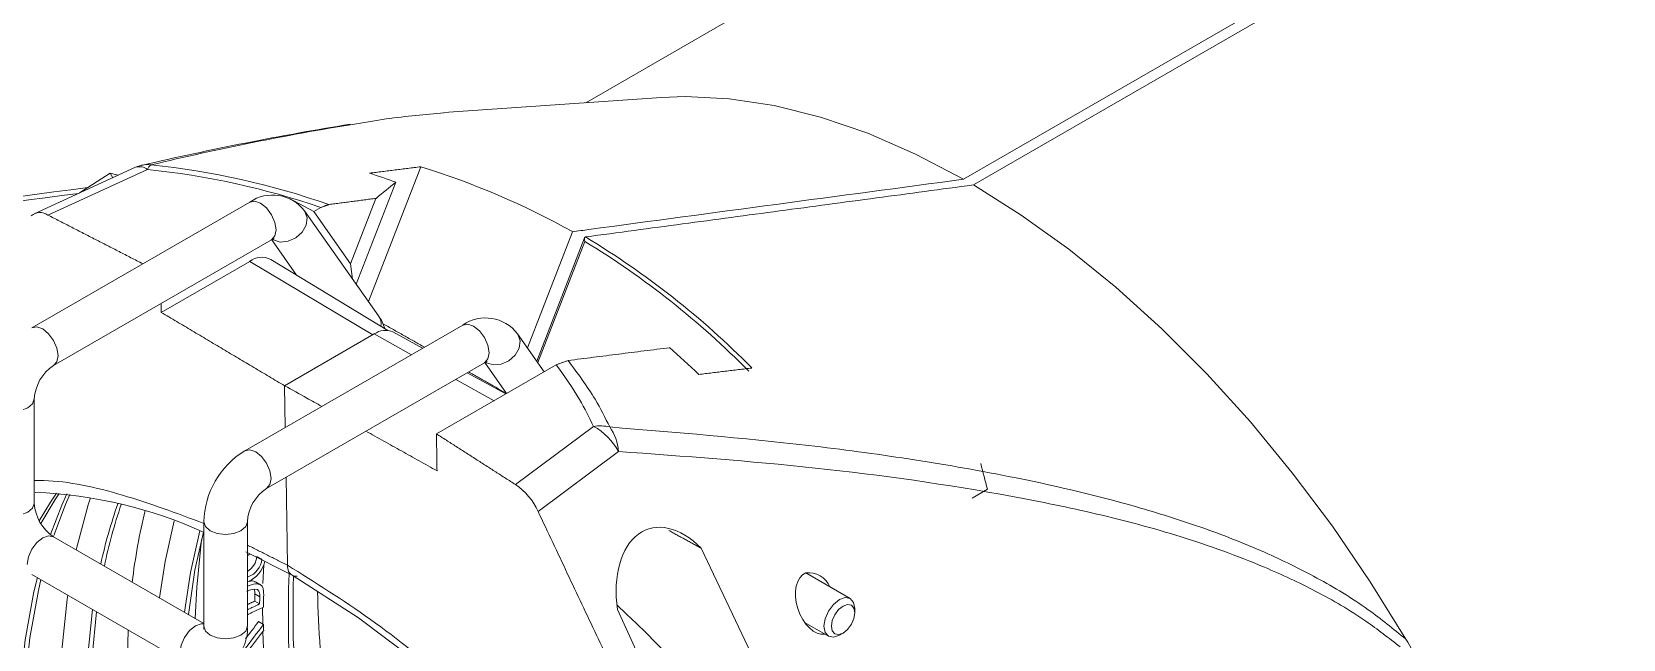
# Model space of a CAD drawing. Extents: x 8 to 113, y 2 to 87.
# Drawn here: x 69.519 to 74.088, y 65.106 to 66.851 of the extents above; entities that cross this region are included whole.
import ezdxf

# ---------------------------------------------------------------- set-up
doc = ezdxf.new("R2010")
doc.units = 0
doc.header["$MEASUREMENT"] = 0
doc.layers.add('OBJECT', color=7, linetype='CONTINUOUS')

msp = doc.modelspace()

# ---------------------------------------------------------------- linework, layer by layer
at = {"layer": 'OBJECT', "linetype": 'Continuous', "lineweight": 15}
for p, q in [((74.0607, 67.5048), (72.1944, 66.4274)), ((72.2227, 66.4111), (74.0884, 67.4882)), ((71.7541, 67.0192), (71.1099, 66.6473)), ((71.3274, 66.6625), (70.7025, 66.619)), ((69.8173, 66.4618), (69.5261, 66.3285)), ((69.8514, 66.4553), (69.5656, 66.3245)), ((69.6563, 66.3887), (69.7445, 66.4446)), ((69.752, 66.4319), (69.7445, 66.4446)), ((69.7445, 66.4446), (69.7671, 66.4388)), ((70.4856, 66.0761), (70.6358, 66.4633)), ((70.4508, 66.1256), (70.5645, 66.4186)), ((70.145, 66.3617), (69.5193, 66.0005)), ((69.6565, 66.3882), (69.6563, 66.3887)), ((70.3291, 66.3348), (70.2591, 66.3717)), ((70.3491, 66.3463), (70.3291, 66.3348)), ((70.5075, 66.3725), (70.4347, 66.1846)), ((70.5147, 66.0346), (70.3024, 66.3368)), ((70.3291, 66.3348), (70.4347, 66.1846)), ((69.5818, 65.8922), (70.2075, 66.2534)), ((70.208, 66.2537), (70.2793, 66.1522)), ((71.0718, 66.2767), (70.9424, 65.9433)), ((71.1066, 66.2592), (70.9692, 65.9052)), ((71.1068, 66.2489), (70.9719, 65.9013)), ((69.891, 66.0449), (70.1448, 66.1914)), ((70.4981, 65.9804), (70.1448, 66.1914)), ((70.5418, 65.9931), (70.2056, 66.1969)), ((70.4347, 66.1846), (70.4401, 66.1408)), ((70.7566, 66.0086), (70.1309, 65.6474)), ((70.2451, 65.8343), (70.5024, 65.9829)), ((70.5024, 65.9829), (70.6091, 65.9234)), ((70.6413, 65.942), (70.5563, 65.9886)), ((70.9907, 65.8745), (70.914, 65.9837)), ((70.1934, 65.5391), (70.8191, 65.9003)), ((70.6811, 65.6958), (71.0252, 65.8944)), ((70.8196, 65.9006), (70.882, 65.8118)), ((70.7364, 65.8525), (70.8464, 65.7912)), ((70.8803, 65.8108), (70.7694, 65.8716)), ((69.5264, 65.4962), (69.5264, 65.7963)), ((70.2469, 65.7143), (70.2451, 65.8343)), ((70.9081, 65.5501), (71.1319, 65.7173)), ((71.2035, 65.6452), (70.973, 65.4728)), ((70.253, 65.3186), (70.2491, 65.5713)), ((72.2632, 65.5366), (72.2195, 65.5114)), ((70.0131, 65.4432), (70.0131, 65.1431)), ((70.1381, 65.1431), (70.1381, 65.4432)), ((70.0131, 65.1514), (69.5818, 65.4003)), ((70.1337, 65.3567), (70.2665, 65.2895)), ((70.1657, 65.3437), (70.18, 65.3354)), ((71.4411, 65.3672), (71.9748, 64.2436)), ((70.1827, 65.2659), (70.185, 65.3198)), ((71.8693, 65.2227), (71.7417, 65.2964)), ((69.5193, 65.2921), (69.9577, 65.039)), ((70.1756, 65.2621), (70.1614, 65.2703)), ((70.1592, 65.2153), (70.1734, 65.2071)), ((70.1596, 65.2362), (70.1738, 65.228)), ((70.1704, 65.1565), (70.1847, 65.1483)), ((71.7044, 64.0862), (71.2006, 65.1915)), ((71.8822, 65.1819), (71.8822, 65.1941)), ((70.1845, 65.079), (70.1827, 65.1274)), ((71.7382, 65.1541), (71.8068, 65.1145)), ((71.838, 65.1176), (71.8486, 65.1237))]:
    msp.add_line(p, q, dxfattribs=at)
at = {"layer": 'OBJECT', "linetype": 'Continuous', "lineweight": 15, "flags": 128}
for points in [[(71.3274, 66.6625), (71.3956, 66.665), (71.5212, 66.6589), (71.6509, 66.6392), (71.7838, 66.6059), (71.9193, 66.5594), (72.0564, 66.4997), (72.1944, 66.4274)], [(72.2227, 66.4111), (72.3601, 66.3245), (72.4965, 66.2264), (72.6313, 66.1172), (72.7637, 65.9977), (72.8928, 65.8686), (73.018, 65.7305), (73.1384, 65.5843), (73.2534, 65.4309), (73.3624, 65.2712), (73.4646, 65.1059)], [(70.145, 66.3617), (70.1593, 66.3644), (70.1762, 66.3586)], [(70.1762, 66.3586), (70.1931, 66.3449), (70.2075, 66.3256), (70.2171, 66.3035), (70.2204, 66.282), (70.2171, 66.2644), (70.2075, 66.2534), (70.2075, 66.2534)], [(70.3024, 66.3368), (70.3035, 66.3351), (70.3096, 66.3165), (70.3067, 66.2955), (70.2954, 66.2753), (70.2774, 66.259), (70.2554, 66.2491), (70.2328, 66.2471), (70.213, 66.2532), (70.2104, 66.2548)], [(70.2075, 66.2534), (70.2129, 66.2561), (70.2152, 66.2568)], [(69.5193, 66.0005), (69.5336, 66.0033), (69.5505, 65.9974)], [(69.5505, 65.9974), (69.5675, 65.9837), (69.5818, 65.9644), (69.5914, 65.9423), (69.5947, 65.9208), (69.5914, 65.9032), (69.5818, 65.8922), (69.5816, 65.8921)], [(70.7879, 66.0055), (70.771, 66.0114), (70.7566, 66.0086), (70.7566, 66.0086)], [(70.8191, 65.9003), (70.8287, 65.9113), (70.8321, 65.9289), (70.8287, 65.9504), (70.8191, 65.9725), (70.8048, 65.9918), (70.7879, 66.0055)], [(70.8224, 65.9015), (70.8246, 65.9001), (70.8444, 65.894), (70.8671, 65.896), (70.8891, 65.9059), (70.9071, 65.9222), (70.9184, 65.9424), (70.9212, 65.9634), (70.9152, 65.982), (70.914, 65.9837)], [(70.8191, 65.9003), (70.8246, 65.903), (70.8268, 65.9037)], [(69.4197, 65.7708), (69.44, 65.763), (69.4639, 65.7602), (69.4878, 65.763), (69.5081, 65.7708), (69.5217, 65.7825), (69.5264, 65.7963), (69.5264, 65.7966)], [(70.1622, 65.6443), (70.1453, 65.6502), (70.1309, 65.6474), (70.1309, 65.6474)], [(70.1935, 65.5391), (70.203, 65.5501), (70.2064, 65.5677), (70.203, 65.5892), (70.1934, 65.6113), (70.1791, 65.6306), (70.1622, 65.6443)], [(69.5401, 65.4462), (69.573, 65.5001), (69.5901, 65.5254)], [(69.5447, 65.4383), (69.5863, 65.5077), (69.5978, 65.525)], [(69.5727, 65.4071), (69.6052, 65.4909), (69.6197, 65.5235)], [(69.5822, 65.4038), (69.6161, 65.4929), (69.6286, 65.5214)], [(69.4197, 65.4707), (69.44, 65.4629), (69.4639, 65.4601), (69.4878, 65.4629), (69.5081, 65.4707), (69.5217, 65.4824), (69.5264, 65.4962)], [(69.6466, 65.3629), (69.6815, 65.4921), (69.6881, 65.5125)], [(69.8858, 65.2248), (69.9021, 65.3294), (69.9283, 65.4457)], [(70.0314, 65.4177), (70.0178, 65.4294), (70.0131, 65.4432), (70.0131, 65.4432)], [(70.1381, 65.4426), (70.1333, 65.4294), (70.1198, 65.4177), (70.0995, 65.4099), (70.0756, 65.4071), (70.0517, 65.4099), (70.0314, 65.4177)], [(69.5063, 65.3207), (69.5097, 65.3422), (69.5193, 65.3642), (69.5336, 65.3836), (69.5505, 65.3972), (69.5675, 65.4031), (69.5818, 65.4003), (69.5818, 65.4003)], [(69.9574, 65.1835), (69.9746, 65.2971), (70.0019, 65.4171)], [(69.969, 65.1768), (69.9878, 65.3047), (70.0122, 65.4136)], [(69.9887, 65.1654), (69.9929, 65.2553), (70.0069, 65.3927)], [(71.4556, 62.6043), (71.3319, 62.7261), (71.2119, 62.8565), (71.0963, 62.9949), (70.9858, 63.1404), (70.8811, 63.2921), (70.7828, 63.4492), (70.6914, 63.6107), (70.6076, 63.7756), (70.5318, 63.943), (70.4644, 64.1119), (70.406, 64.2813), (70.3567, 64.4501), (70.3169, 64.6174), (70.2869, 64.7823), (70.2667, 64.9436), (70.2566, 65.1005), (70.2566, 65.2519), (70.2585, 65.2939)], [(70.7525, 62.1103), (70.6255, 62.2328), (70.5021, 62.3641), (70.3831, 62.5036), (70.2689, 62.6503), (70.1604, 62.8036), (70.0581, 62.9624), (69.9627, 63.126), (69.8746, 63.2933), (69.7944, 63.4634), (69.7225, 63.6353), (69.6593, 63.8081), (69.6052, 63.9808), (69.5605, 64.1524), (69.5255, 64.3218), (69.5004, 64.4882), (69.4852, 64.6506), (69.4802, 64.808), (69.4852, 64.9596), (69.5004, 65.1045), (69.5255, 65.2419), (69.5353, 65.2828)], [(70.7446, 62.1376), (70.6194, 62.2603), (70.4978, 62.3916), (70.3805, 62.5308), (70.2682, 62.677), (70.1615, 62.8295), (70.0609, 62.9874), (69.9671, 63.1497), (69.8805, 63.3157), (69.8018, 63.4844), (69.7312, 63.6547), (69.6692, 63.8259), (69.6161, 63.9968), (69.5723, 64.1667), (69.538, 64.3344), (69.5133, 64.4991), (69.4984, 64.6598), (69.4935, 64.8157), (69.4984, 64.9659), (69.5133, 65.1094), (69.538, 65.2457), (69.5453, 65.2771)], [(70.2665, 65.2895), (70.4576, 65.1674), (70.6198, 65.0448), (70.7526, 64.931), (70.8567, 64.833), (70.9199, 64.7694), (70.9659, 64.7211), (71.0066, 64.677), (71.0518, 64.6263), (71.1013, 64.5688), (71.1924, 64.4568), (71.2929, 64.3233), (71.4007, 64.167), (71.5499, 63.9234), (71.6698, 63.6974), (71.7639, 63.4937), (71.8367, 63.3132), (71.8947, 63.1481), (71.9354, 63.0143)], [(71.4689, 62.612), (71.3452, 62.7338), (71.2251, 62.8642), (71.1095, 63.0026), (70.9991, 63.1481), (70.8944, 63.2998), (70.796, 63.4569), (70.7047, 63.6183), (70.6209, 63.7833), (70.5451, 63.9507), (70.4777, 64.1196), (70.4192, 64.2889), (70.37, 64.4578), (70.3302, 64.6251), (70.3001, 64.7899), (70.28, 64.9513), (70.2699, 65.1081), (70.2699, 65.2596), (70.271, 65.2865)], [(70.8876, 62.1767), (70.7589, 62.3019), (70.634, 62.4359), (70.5134, 62.5781), (70.3978, 62.7277), (70.288, 62.8837), (70.1846, 63.0453), (70.088, 63.2117), (69.9989, 63.3817), (69.9178, 63.5546), (69.8451, 63.7293), (69.7813, 63.9048), (69.7266, 64.0802), (69.6815, 64.2544), (69.6461, 64.4264), (69.6207, 64.5953), (69.6054, 64.7602), (69.6003, 64.9201), (69.6054, 65.0741), (69.6207, 65.2213), (69.6223, 65.2326)], [(71.838, 65.1176), (71.8211, 65.1117), (71.8068, 65.1145), (71.7972, 65.1255), (71.7938, 65.1431), (71.7972, 65.1646), (71.8068, 65.1867), (71.8211, 65.206), (71.838, 65.2197), (71.8549, 65.2255), (71.8693, 65.2227), (71.8789, 65.2117), (71.8822, 65.1941)], [(71.8822, 65.1819), (71.8797, 65.1953), (71.8724, 65.2036), (71.8615, 65.2058), (71.8486, 65.2013), (71.8358, 65.1909), (71.8249, 65.1762), (71.8176, 65.1594), (71.8151, 65.1431), (71.8176, 65.1297), (71.8249, 65.1214), (71.8358, 65.1192), (71.8486, 65.1237), (71.8615, 65.1341), (71.8724, 65.1488), (71.8797, 65.1656), (71.8822, 65.1819)], [(70.932, 62.2303), (70.8065, 62.3516), (70.6844, 62.4817), (70.5667, 62.6198), (70.4538, 62.7651), (70.3465, 62.9168), (70.2454, 63.074), (70.151, 63.2359), (70.0639, 63.4015), (69.9846, 63.5698), (69.9135, 63.7399), (69.851, 63.9109), (69.7976, 64.0818), (69.7534, 64.2515), (69.7188, 64.4192), (69.6939, 64.5838), (69.679, 64.7445), (69.674, 64.9003), (69.679, 65.0503), (69.6936, 65.1914)], [(70.9242, 62.2575), (70.8004, 62.3791), (70.6802, 62.5091), (70.5642, 62.6469), (70.4532, 62.7917), (70.3476, 62.9426), (70.2482, 63.0989), (70.1555, 63.2596), (70.0699, 63.4238), (69.992, 63.5907), (69.9222, 63.7593), (69.8609, 63.9286), (69.8085, 64.0978), (69.7652, 64.2658), (69.7312, 64.4317), (69.7069, 64.5947), (69.6922, 64.7537), (69.6873, 64.9079), (69.6922, 65.0565), (69.705, 65.1849)], [(70.1821, 65.1497), (70.1817, 65.1968), (70.1817, 65.1969)], [(71.0658, 62.2957), (70.9386, 62.4198), (70.8149, 62.5526), (70.6956, 62.6934), (70.5814, 62.8415), (70.4728, 62.996), (70.3704, 63.1561), (70.2749, 63.3207), (70.1868, 63.4891), (70.1066, 63.6602), (70.0347, 63.8331), (69.9716, 64.0068), (69.9175, 64.1803), (69.8729, 64.3527), (69.8379, 64.523), (69.8128, 64.6902), (69.7977, 64.8534), (69.7926, 65.0116), (69.7958, 65.1325)], [(69.9448, 65.0676), (69.9481, 65.0891), (69.9577, 65.1112), (69.972, 65.1305), (69.9889, 65.1441), (70.0059, 65.15), (70.0131, 65.1498)], [(70.0131, 65.1431), (70.0127, 65.1371), (70.0121, 65.1348)], [(70.0314, 65.1176), (70.0178, 65.1293), (70.0131, 65.1431)], [(70.1381, 65.1431), (70.1333, 65.1293), (70.1198, 65.1176), (70.0995, 65.1098), (70.0756, 65.1071), (70.0517, 65.1098), (70.0314, 65.1176)]]:
    msp.add_lwpolyline(points, dxfattribs=at)
at = {"layer": 'OBJECT', "linetype": 'Continuous', "lineweight": 15}
for centre, radius, start, end in [((71.9009, 57.5812), 9.1232, 99.25462, 103.09034), ((71.7129, 58.7787), 7.9095, 99.21609, 103.53601), ((69.8548, 66.38), 0.09, 102.5303, 114.5885), ((69.8284, 66.4275), 0.0361, 50.3746, 107.9616), ((69.85, 66.4012), 0.0683, 80.1675, 103.0871), ((69.8799, 66.4438), 0.0307, 126.515, 157.9614), ((69.6241, 64.2267), 2.2401, 71.1161, 84.1744), ((69.6249, 64.1993), 2.2815, 70.8716, 84.0447), ((69.9641, 64.2911), 2.2738, 60.8443, 72.8166), ((72.3457, 45.8989), 20.6773, 97.4075, 101.74143), ((72.2235, 46.2936), 20.2569, 97.28942, 101.63786), ((70.2106, 66.2663), 0.1157, 37.5031, 124.5197), ((69.5428, 66.2926), 0.0392, 54.4554, 130.3807), ((69.8616, 64.1875), 2.4201, 44.5448, 58.9819), ((69.8335, 64.1568), 2.4492, 44.5946, 58.6756), ((70.1795, 66.1461), 0.0571, 62.8803, 127.4795), ((70.4337, 65.9724), 0.1022, 14.9905, 37.5311), ((70.4799, 66.0107), 0.0423, 352.5357, 34.411), ((70.8222, 65.9132), 0.1157, 37.5031, 124.5197), ((70.5346, 65.9376), 0.0555, 66.8745, 125.3803), ((69.649, 65.7895), 0.1227, 123.1813, 176.8202), ((71.1508, 65.5906), 0.1282, 77.3185, 98.4766), ((71.0496, 65.564), 0.1741, 27.806, 61.7843), ((71.0668, 65.6369), 0.137, 3.4656, 35.0773), ((70.2593, 65.4371), 0.2463, 121.4109, 178.5884), ((75.5925, 66.4408), 3.4499, 193.9271, 195.195), ((69.4809, 64.2442), 1.2843, 65.4578, 87.8549), ((70.2606, 65.4364), 0.1227, 123.1813, 176.8202), ((70.8022, 65.3954), 0.1875, 24.392, 55.6047), ((69.649, 65.503), 0.1227, 183.1806, 236.8178), ((71.1799, 65.0015), 1.4974, 160.767, 167.6356), ((71.2067, 65.0054), 1.5115, 161.1771, 168.1348), ((71.5639, 65.0618), 1.7686, 166.455, 173.2385), ((70.1104, 65.3489), 0.0556, 299.854, 354.6325), ((70.1045, 65.3502), 0.0868, 294.0826, 345.793), ((70.1174, 65.3436), 0.0631, 291.741, 352.5322), ((71.7501, 65.2308), 0.066, 22.9022, 97.6554), ((70.1588, 65.2063), 0.043, 78.2849, 120.8813), ((70.1321, 65.2399), 0.0277, 352.1803, 21.1363), ((70.1523, 65.2326), 0.022, 347.7497, 45.9725), ((72.437, 65.1866), 2.278, 178.7526, 179.2766), ((72.4323, 65.1784), 2.2591, 178.7423, 179.2707), ((72.4535, 65.1835), 2.2691, 178.7146, 179.6301), ((68.1946, 62.0012), 4.3919, 30.6507, 46.8369), ((70.023, 65.1342), 0.1154, 235.5499, 4.4567), ((72.5868, 65.1838), 2.4024, 180.8472, 181.2746), ((69.659, 62.8653), 4.4163, 29.4469, 30.4883)]:
    msp.add_arc(centre, radius, start, end, dxfattribs=at)
for centre, major_axis, ratio, start_param, end_param in [((69.2451, 61.8458), (1.0462, 4.6537), 0.670157, 6.19411, 6.218956), ((46.9531, 27.7462), (24.1047, 38.8734), 0.050028, 0.137342, 0.147985), ((69.1987, 61.8716), (1.1362, 4.6106), 0.693815, 5.905544, 5.938018), ((71.3749, 65.1631), (-0.0857, 0.2592), 0.601141, 5.398956, 7.55012), ((71.7719, 65.2093), (-0.0289, 0.0875), 0.601141, 0.032485, 3.053602), ((72.1112, 64.2843), (-1.2639, 2.1135), 0.587369, 0.791223, 0.870108), ((71.6727, 63.7675), (2.4278, 3.3552), 0.491346, 1.51169, 1.526662), ((71.6751, 63.771), (2.4081, 3.328), 0.491346, 1.511829, 1.534094), ((71.6709, 63.7569), (2.5215, 3.3824), 0.477566, 1.52028, 1.538306)]:
    msp.add_ellipse(centre, major_axis=major_axis, ratio=ratio, start_param=start_param, end_param=end_param, dxfattribs=at)
for points, knots in [([(70.7025, 66.6181), (70.6491, 66.6136), (70.5694, 66.6068), (70.4767, 66.5912), (70.4461, 66.586)], [0, 0, 0, 0, 0.669738, 1, 1, 1, 1]), ([(71.0718, 66.2767), (71.0874, 66.2788), (71.4616, 66.3291), (71.8358, 66.3793), (72.1944, 66.4274)], [0, 0, 0, 0, 0.041647, 1, 1, 1, 1]), ([(71.1068, 66.2489), (71.1068, 66.249), (71.1062, 66.2511), (71.1057, 66.2548), (71.1062, 66.2586), (71.1072, 66.2608), (71.1082, 66.2613), (71.1087, 66.2615)], [0, 0, 0, 0, 0.007171, 0.399373, 0.662615, 0.830672, 1, 1, 1, 1]), ([(71.1319, 65.7173), (71.1194, 65.7433), (71.0903, 65.8036), (71.0488, 65.8614), (71.0252, 65.8944)], [0, 0, 0, 0, 0.429879, 1, 1, 1, 1]), ([(71.059, 65.9067), (71.0865, 65.8699), (71.1329, 65.8076), (71.1655, 65.7423), (71.1789, 65.7156)], [0, 0, 0, 0, 0.590738, 1, 1, 1, 1]), ([(70.3517, 65.7748), (70.3374, 65.7828), (70.3019, 65.8027), (70.2663, 65.8225), (70.2451, 65.8343)], [0, 0, 0, 0, 0.403415, 1, 1, 1, 1]), ([(71.1789, 65.7156), (71.3689, 65.7001), (71.654, 65.6769), (72.0359, 65.6257), (72.3498, 65.5717), (72.6302, 65.5067), (72.8755, 65.43), (73.0488, 65.3626), (73.2099, 65.284), (73.3467, 65.2021), (73.4289, 65.135), (73.4646, 65.1059)], [0, 0, 0, 0, 0.247564, 0.371624, 0.495672, 0.654496, 0.734548, 0.814569, 0.881268, 0.94851, 1, 1, 1, 1]), ([(70.6827, 65.5896), (70.6824, 65.6086), (70.6818, 65.644), (70.6813, 65.6794), (70.6811, 65.6958)], [0, 0, 0, 0, 0.538388, 1, 1, 1, 1]), ([(73.4478, 65.0839), (73.4154, 65.1092), (73.3375, 65.1702), (73.2066, 65.2459), (73.0293, 65.3284), (72.819, 65.4037), (72.5773, 65.4681), (72.2267, 65.5394), (71.768, 65.6044), (71.3917, 65.6316), (71.2035, 65.6452)], [0, 0, 0, 0, 0.047039, 0.113471, 0.179969, 0.286445, 0.393127, 0.499781, 0.749839, 1, 1, 1, 1]), ([(70.2388, 61.106), (70.1607, 61.1552), (70.0044, 61.2535), (69.7741, 61.4424), (69.5502, 61.6593), (69.3366, 61.9044), (69.1372, 62.1732), (68.957, 62.4598), (68.7989, 62.7592), (68.6657, 63.0663), (68.5597, 63.3758), (68.4826, 63.6824), (68.4359, 63.981), (68.4202, 64.2663), (68.4359, 64.5335), (68.4826, 64.778), (68.5597, 64.9957), (68.6657, 65.1828), (68.799, 65.3359), (68.9568, 65.4534), (69.1379, 65.5295), (69.2877, 65.5659), (69.3805, 65.5635), (69.4014, 65.5629)], [0, 0, 0, 0, 0.048456, 0.096912, 0.145368, 0.194796, 0.244225, 0.293653, 0.343082, 0.392511, 0.441939, 0.491368, 0.540796, 0.590225, 0.639653, 0.689082, 0.738511, 0.787939, 0.837368, 0.886796, 0.936225, 0.985653, 1, 1, 1, 1]), ([(69.5264, 65.5619), (69.5355, 65.562), (69.6157, 65.562), (69.7787, 65.526), (69.9351, 65.4678), (70.0131, 65.4388)], [0, 0, 0, 0, 0.059757, 0.531248, 1, 1, 1, 1]), ([(70.2665, 65.2895), (70.2627, 65.2927), (70.2551, 65.2991), (70.2537, 65.3121), (70.253, 65.3186)], [0, 0, 0, 0, 0.499829, 1, 1, 1, 1]), ([(70.253, 65.3186), (70.2538, 65.3123), (70.2553, 65.2995), (70.2657, 65.2878), (70.2759, 65.287), (70.281, 65.2866)], [0, 0, 0, 0, 0.33576, 0.671288, 1, 1, 1, 1]), ([(70.253, 65.3186), (70.3327, 65.2691), (70.4922, 65.1701), (70.7273, 64.9783), (70.9544, 64.7588), (71.1694, 64.5121), (71.3688, 64.2432), (71.5488, 63.9566), (71.7075, 63.6571), (71.8383, 63.3505), (71.9189, 63.1328), (71.9466, 63.0207), (71.9491, 63.0105)], [0, 0, 0, 0, 0.109888, 0.219776, 0.329665, 0.439553, 0.549441, 0.659329, 0.769217, 0.879105, 0.988994, 1, 1, 1, 1]), ([(70.1375, 65.2574), (70.1457, 65.2606), (70.1581, 65.2656), (70.1726, 65.2644), (70.1807, 65.2591), (70.1847, 65.2484), (70.1849, 65.2395), (70.185, 65.2344)], [0, 0, 0, 0, 0.323254, 0.488917, 0.655633, 0.801946, 1, 1, 1, 1]), ([(70.1436, 65.2718), (70.1448, 65.2722), (70.1501, 65.2739), (70.1565, 65.2733), (70.16, 65.2704), (70.161, 65.2696)], [0, 0, 0, 0, 0.17316, 0.76825, 1, 1, 1, 1]), ([(70.1381, 65.1903), (70.1424, 65.1924), (70.1542, 65.198), (70.166, 65.2036), (70.1734, 65.2071)], [0, 0, 0, 0, 0.370954, 1, 1, 1, 1]), ([(70.1844, 65.1981), (70.1733, 65.1928), (70.1578, 65.1855), (70.1424, 65.1781), (70.1381, 65.1761)], [0, 0, 0, 0, 0.722264, 1, 1, 1, 1])]:
    msp.add_open_spline(points, degree=3, knots=knots, dxfattribs=at)
for points in [[(70.4892, 66.4448), (70.6358, 66.4633)], [(72.2227, 66.4111), (71.1096, 66.2617)], [(70.3725, 66.3548), (70.3491, 66.3463)], [(70.3725, 66.3548), (70.5075, 66.3725)], [(69.5656, 66.3245), (69.8381, 66.1845)], [(71.1096, 66.2617), (71.1087, 66.2615)], [(69.8906, 66.0705), (69.891, 66.0449)], [(69.891, 66.0449), (70.2451, 65.834)], [(70.6466, 65.945), (70.5275, 66.0123)], [(71.3503, 65.9435), (71.059, 65.9067)], [(71.0252, 65.8944), (71.059, 65.9067)], [(70.8817, 65.8123), (70.773, 65.8737)], [(71.4344, 65.8666), (71.5864, 65.8851)], [(70.6827, 65.5896), (70.4786, 65.7037)], [(70.9081, 65.5501), (70.6811, 65.6958)], [(70.973, 65.4728), (71.6439, 64.051)], [(71.4411, 65.3672), (71.3485, 65.4184)], [(70.1381, 65.3763), (70.253, 65.3186)], [(70.1441, 65.3497), (70.1381, 65.3458)], [(70.1381, 65.284), (70.1408, 65.285)], [(70.1381, 65.2053), (70.1592, 65.2153)]]:
    msp.add_open_spline(points, degree=1, dxfattribs=at)

doc.saveas('drawing.dxf')
